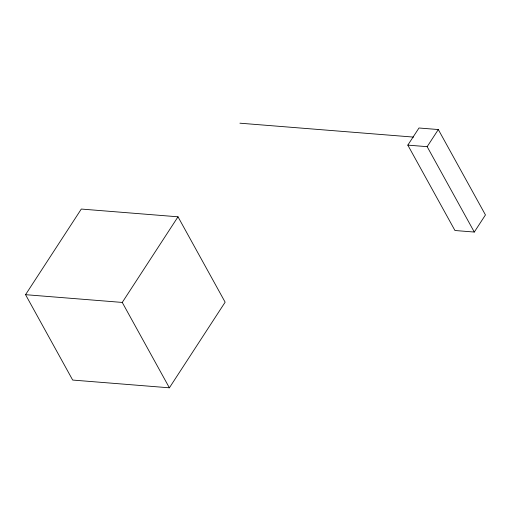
<?xml version="1.0" encoding="UTF-8"?>
<svg xmlns="http://www.w3.org/2000/svg" width="511" height="511" viewBox="0 0 511 511"><rect width="100%" height="100%" fill="white"/><g stroke="black" fill="none" stroke-linecap="round" stroke-linejoin="round"><path stroke-width="0.77" d="M25.55 294.681L81.3 209.056L178.007 216.805L225.14 302.186L169.39 387.811L72.683 380.063L25.55 294.681L122.257 302.429L169.39 387.811M122.257 302.429L178.007 216.805M407.823 145.124L418.975 127.999L438.317 129.545L485.45 214.927L474.297 232.051L454.956 230.506L407.823 145.124L427.164 146.67L474.297 232.051M427.164 146.67L438.317 129.545M239.927 123.189L413.527 137.095"/></g></svg>
